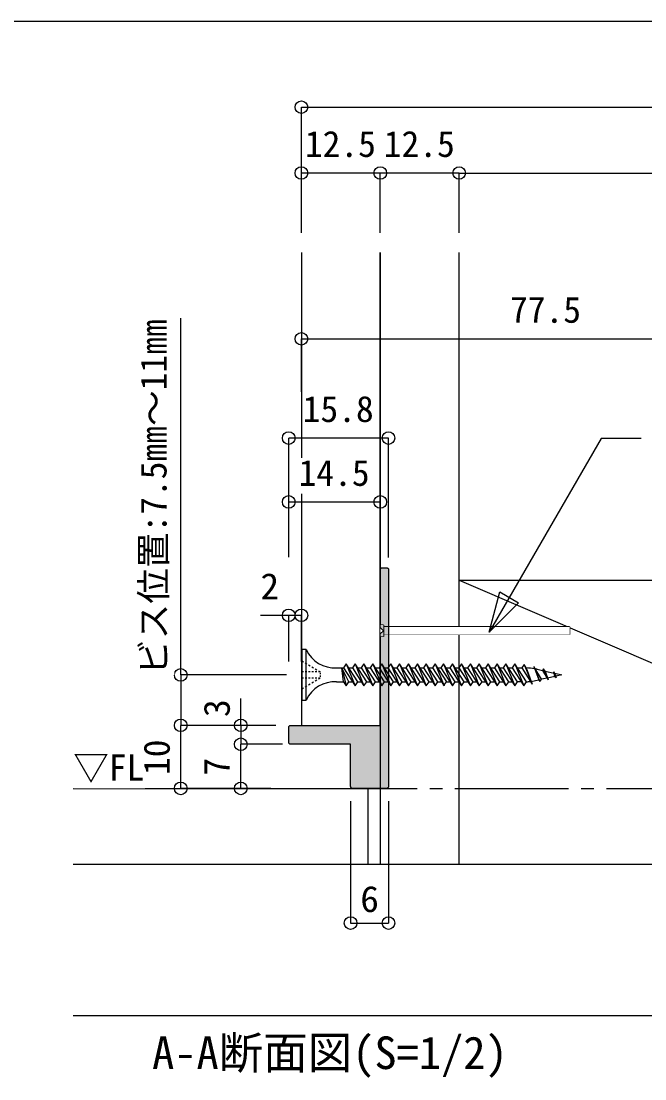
# Model space of a CAD drawing. Units: millimetres on the paper, with parts at other scales. Extents: x -210 to 210, y -149 to 149.
# Drawn here: x 26.2 to 75.7, y 53.6 to 137.5 of the extents above; entities that cross this region are included whole.
import ezdxf
from ezdxf.enums import TextEntityAlignment as Align

# ---------------------------------------------------------------- set-up
doc = ezdxf.new("R2010")
doc.units = ezdxf.units.MM
doc.linetypes.add('CHAIN2', pattern=[12, 9, -1, 1, -1])
for name, color, linetype in [('0-0', 7, 'Continuous'), ('5-0', 254, 'Continuous'), ('5-1', 5, 'Continuous'), ('6-0', 7, 'Continuous'), ('6-1', 4, 'Continuous')]:
    doc.layers.add(name, color=color, linetype=linetype)
doc.styles.add('ＭＳ ゴシック', font='')
doc.styles.get('ＭＳ ゴシック').set_extended_font_data('MS Gothic')

msp = doc.modelspace()

# ---------------------------------------------------------------- linework, layer by layer
at = {"layer": '0-0', "color": 2}
msp.add_line((-197.5, 137.5), (197.5, 137.5), dxfattribs=at)
at = {"layer": '5-0', "color": 7}
for p, q in [((60.941, 70.665), (60.941, 93.165)), ((60.941, 93.165), (113.441, 93.165)), ((60.941, 93.165), (113.441, 70.665)), ((69.691, 89.465), (54.941, 89.465)), ((54.941, 89.465), (54.941, 88.865)), ((69.691, 89.465), (69.691, 88.865)), ((69.691, 88.865), (54.941, 88.865)), ((30.36, 76.665), (53.691, 76.665)), ((53.691, 76.665), (53.691, 70.665)), ((30.36, 70.665), (144.022, 70.665)), ((60.941, 70.665), (113.441, 70.665)), ((30.36, 58.665), (144.022, 58.665))]:
    msp.add_line(p, q, dxfattribs=at)
at = {"layer": '5-0', "color": 6, "linetype": 'CHAIN2'}
msp.add_line((36.61, 76.665), (137.772, 76.665), dxfattribs=at)
at = {"layer": '5-0', "color": 7}
for points in [[(48.441, 119.165), (48.441, 81.665), (54.691, 81.665), (54.691, 119.165)], [(54.691, 119.165), (54.691, 70.665), (60.941, 70.665), (60.941, 119.165)]]:
    msp.add_lwpolyline(points, dxfattribs=at)
at = {"layer": '5-0'}
for points in [[(47.441, 80.315), (47.444, 81.544), (47.444, 80.286)], [(47.441, 81.515), (47.444, 81.544), (47.441, 80.315)], [(47.444, 80.286), (47.452, 81.572), (47.452, 80.257)], [(47.444, 81.544), (47.452, 81.572), (47.444, 80.286)], [(47.452, 81.572), (47.466, 81.598), (47.466, 80.232)], [(47.452, 80.257), (47.452, 81.572), (47.466, 80.232)], [(47.466, 81.598), (47.485, 81.621), (47.485, 80.209)], [(47.466, 80.232), (47.466, 81.598), (47.485, 80.209)], [(47.485, 81.621), (47.508, 81.64), (47.508, 80.19)], [(47.485, 80.209), (47.485, 81.621), (47.508, 80.19)], [(47.508, 81.64), (47.534, 81.653), (47.534, 80.176)], [(47.508, 80.19), (47.508, 81.64), (47.534, 80.176)], [(47.534, 81.653), (47.562, 81.662), (47.562, 80.168)], [(47.534, 80.176), (47.534, 81.653), (47.562, 80.168)], [(47.562, 81.662), (47.591, 81.665), (47.591, 80.165)], [(47.562, 80.168), (47.562, 81.662), (47.591, 80.165)], [(47.591, 81.665), (54.691, 81.665), (52.341, 80.165)], [(47.591, 80.165), (47.591, 81.665), (52.341, 80.165)], [(52.341, 76.815), (54.691, 81.665), (52.344, 76.786)], [(52.341, 80.165), (54.691, 81.665), (52.341, 76.815)], [(52.344, 76.786), (54.691, 81.665), (52.352, 76.757)], [(52.352, 76.757), (54.691, 81.665), (52.366, 76.732)], [(52.366, 76.732), (54.691, 81.665), (52.385, 76.709)], [(52.385, 76.709), (54.691, 81.665), (52.408, 76.69)], [(52.408, 76.69), (54.691, 81.665), (52.434, 76.676)], [(52.434, 76.676), (54.691, 81.665), (52.462, 76.668)], [(52.462, 76.668), (54.691, 81.665), (52.491, 76.665)], [(52.491, 76.665), (54.691, 81.665), (55.191, 76.665)]]:
    msp.add_solid(points, dxfattribs=at)
at = {"layer": '5-1'}
for p, q in [((48.474, 87.672), (48.474, 83.672)), ((48.824, 87.672), (48.474, 87.672)), ((48.824, 83.672), (48.824, 87.672)), ((48.474, 86.787), (48.606, 86.709)), ((48.738, 86.63), (48.87, 86.551)), ((49.001, 86.473), (49.133, 86.394)), ((51.988, 86.535), (51.772, 86.227)), ((52.91, 85.117), (51.988, 86.535)), ((52.693, 86.535), (52.477, 86.227)), ((53.615, 85.117), (52.693, 86.535)), ((53.399, 86.535), (53.183, 86.227)), ((54.321, 85.117), (53.399, 86.535)), ((54.105, 86.535), (53.888, 86.227)), ((54.105, 86.535), (54.81, 84.81)), ((55.026, 85.117), (54.105, 86.535)), ((54.81, 86.535), (54.594, 86.227)), ((55.732, 85.117), (54.81, 86.535)), ((55.516, 86.535), (55.3, 86.227)), ((56.437, 85.117), (55.516, 86.535)), ((56.221, 86.535), (56.005, 86.227)), ((56.221, 86.535), (56.927, 84.81)), ((57.143, 85.117), (56.221, 86.535)), ((56.927, 86.535), (56.711, 86.227)), ((56.927, 86.535), (57.632, 84.81)), ((57.848, 85.117), (56.927, 86.535)), ((57.632, 86.535), (57.416, 86.227)), ((58.554, 85.117), (57.632, 86.535)), ((58.338, 86.535), (58.122, 86.227)), ((59.26, 85.117), (58.338, 86.535)), ((59.043, 86.535), (58.827, 86.227)), ((59.043, 86.535), (59.749, 84.81)), ((59.965, 85.117), (59.043, 86.535)), ((59.711, 86.535), (59.495, 86.227)), ((59.711, 86.535), (60.417, 84.81)), ((60.633, 85.117), (59.711, 86.535)), ((60.417, 86.535), (60.201, 86.227)), ((61.338, 85.117), (60.417, 86.535)), ((61.122, 86.535), (60.906, 86.227)), ((62.044, 85.117), (61.122, 86.535)), ((61.828, 86.535), (61.612, 86.227)), ((61.828, 86.535), (62.533, 84.81)), ((62.75, 85.117), (61.828, 86.535)), ((62.533, 86.535), (62.317, 86.227)), ((62.533, 86.535), (63.239, 84.81)), ((63.455, 85.117), (62.533, 86.535)), ((63.239, 86.535), (63.023, 86.227)), ((64.161, 85.117), (63.239, 86.535)), ((63.945, 86.535), (63.728, 86.227)), ((64.866, 85.117), (63.945, 86.535)), ((65.356, 86.535), (65.14, 86.227)), ((65.356, 86.535), (66.061, 84.81)), ((66.277, 85.117), (65.356, 86.535)), ((66.079, 86.491), (65.893, 86.227)), ((66.079, 86.491), (66.721, 84.923)), ((66.251, 86.227), (66.079, 86.491)), ((48.474, 85.922), (48.606, 85.922)), ((48.738, 85.922), (48.87, 85.922)), ((49.001, 85.922), (49.133, 85.922)), ((49.265, 86.315), (49.397, 86.237)), ((49.265, 85.922), (49.397, 85.922)), ((49.529, 86.158), (49.66, 86.079)), ((49.529, 85.922), (49.66, 85.922)), ((49.792, 86.001), (49.924, 85.922)), ((49.792, 85.922), (49.924, 85.922)), ((49.924, 85.822), (49.924, 85.722)), ((49.924, 85.622), (49.924, 85.522)), ((51.224, 86.227), (51.772, 86.227)), ((52.204, 85.117), (51.635, 86.227)), ((51.788, 85.117), (51.635, 86.227)), ((51.772, 86.227), (52.693, 84.81)), ((52.188, 86.227), (52.477, 86.227)), ((52.477, 86.227), (53.399, 84.81)), ((52.893, 86.227), (53.183, 86.227)), ((53.183, 86.227), (54.105, 84.81)), ((53.599, 86.227), (53.888, 86.227)), ((53.888, 86.227), (54.81, 84.81)), ((54.305, 86.227), (54.594, 86.227)), ((54.594, 86.227), (55.516, 84.81)), ((55.01, 86.227), (55.3, 86.227)), ((55.3, 86.227), (56.221, 84.81)), ((55.716, 86.227), (56.005, 86.227)), ((56.005, 86.227), (56.927, 84.81)), ((56.421, 86.227), (56.711, 86.227)), ((56.711, 86.227), (57.632, 84.81)), ((57.127, 86.227), (57.416, 86.227)), ((57.416, 86.227), (58.338, 84.81)), ((57.832, 86.227), (58.122, 86.227)), ((58.122, 86.227), (59.043, 84.81)), ((58.538, 86.227), (58.827, 86.227)), ((58.827, 86.227), (59.749, 84.81)), ((59.243, 86.227), (59.533, 86.227)), ((59.495, 86.227), (60.417, 84.81)), ((59.911, 86.227), (60.201, 86.227)), ((60.201, 86.227), (61.122, 84.81)), ((60.617, 86.227), (60.906, 86.227)), ((60.906, 86.227), (61.828, 84.81)), ((61.322, 86.227), (61.612, 86.227)), ((61.612, 86.227), (62.533, 84.81)), ((62.028, 86.227), (62.317, 86.227)), ((62.317, 86.227), (63.239, 84.81)), ((62.733, 86.227), (63.023, 86.227)), ((63.023, 86.227), (63.945, 84.81)), ((63.439, 86.227), (63.728, 86.227)), ((63.728, 86.227), (64.65, 84.81)), ((64.145, 86.227), (64.434, 86.227)), ((64.434, 86.227), (65.356, 84.81)), ((64.85, 86.227), (65.14, 86.227)), ((65.14, 86.227), (66.061, 84.81)), ((65.556, 86.227), (65.893, 86.227)), ((65.893, 86.227), (66.721, 84.923)), ((66.251, 86.227), (66.721, 84.923)), ((66.855, 86.319), (67.253, 85.267)), ((66.855, 86.319), (67.34, 85.133)), ((67.468, 85.315), (66.855, 86.319)), ((67.112, 86.109), (67.537, 86.014)), ((67.631, 86.147), (67.537, 86.014)), ((67.537, 86.014), (67.987, 85.276)), ((67.631, 86.147), (67.987, 85.276)), ((67.748, 85.968), (67.631, 86.147)), ((67.748, 85.968), (67.987, 85.276)), ((67.748, 85.968), (68.462, 85.809)), ((68.531, 85.55), (67.938, 85.419)), ((68.43, 85.919), (68.615, 85.466)), ((68.622, 85.57), (68.43, 85.919)), ((68.531, 85.55), (68.43, 85.919)), ((68.512, 85.798), (69.081, 85.672)), ((68.531, 85.55), (68.615, 85.466)), ((68.615, 85.466), (68.622, 85.57)), ((69.081, 85.672), (68.622, 85.57)), ((48.474, 85.422), (48.606, 85.422)), ((48.738, 85.422), (48.87, 85.422)), ((48.738, 84.714), (48.87, 84.793)), ((49.001, 85.422), (49.133, 85.422)), ((49.001, 84.872), (49.133, 84.95)), ((49.265, 85.422), (49.397, 85.422)), ((49.265, 85.029), (49.397, 85.108)), ((49.529, 85.422), (49.66, 85.422)), ((49.529, 85.186), (49.66, 85.265)), ((49.792, 85.344), (49.924, 85.422)), ((49.792, 85.422), (49.924, 85.422)), ((51.224, 85.117), (51.788, 85.117)), ((51.788, 85.117), (51.988, 84.81)), ((52.204, 85.117), (52.494, 85.117)), ((52.204, 85.117), (52.494, 85.117)), ((52.91, 85.117), (53.199, 85.117)), ((53.615, 85.117), (53.905, 85.117)), ((54.321, 85.117), (54.61, 85.117)), ((54.81, 84.81), (55.026, 85.117)), ((55.026, 85.117), (55.316, 85.117)), ((55.732, 85.117), (56.021, 85.117)), ((56.437, 85.117), (56.727, 85.117)), ((56.927, 84.81), (57.143, 85.117)), ((57.143, 85.117), (57.432, 85.117)), ((57.632, 84.81), (57.848, 85.117)), ((57.848, 85.117), (58.138, 85.117)), ((58.554, 85.117), (58.844, 85.117)), ((59.26, 85.117), (59.549, 85.117)), ((59.711, 84.81), (59.927, 85.117)), ((59.927, 85.117), (60.217, 85.117)), ((60.417, 84.81), (60.633, 85.117)), ((60.633, 85.117), (60.922, 85.117)), ((61.338, 85.117), (61.628, 85.117)), ((62.044, 85.117), (62.334, 85.117)), ((62.533, 84.81), (62.75, 85.117)), ((62.75, 85.117), (63.039, 85.117)), ((63.239, 84.81), (63.455, 85.117)), ((63.455, 85.117), (63.745, 85.117)), ((64.161, 85.117), (64.45, 85.117)), ((64.866, 85.117), (65.156, 85.117)), ((65.861, 85.117), (65.572, 85.117)), ((66.061, 84.81), (66.277, 85.117)), ((67.112, 85.236), (67.253, 85.267)), ((67.253, 85.267), (67.34, 85.133)), ((67.34, 85.133), (67.468, 85.315)), ((67.905, 85.411), (67.468, 85.315)), ((48.474, 84.557), (48.606, 84.636)), ((48.474, 83.672), (48.824, 83.672))]:
    msp.add_line(p, q, dxfattribs=at)
for points in [[(51.988, 86.535), (52.693, 84.81), (52.91, 85.117)], [(52.693, 86.535), (53.399, 84.81), (53.615, 85.117)], [(53.399, 86.535), (54.105, 84.81), (54.321, 85.117)], [(54.81, 86.535), (55.516, 84.81), (55.732, 85.117)], [(55.516, 86.535), (56.221, 84.81), (56.437, 85.117)], [(57.632, 86.535), (58.338, 84.81), (58.554, 85.117)], [(58.338, 86.535), (59.043, 84.81), (59.26, 85.117)], [(60.417, 86.535), (61.122, 84.81), (61.338, 85.117)], [(61.122, 86.535), (61.828, 84.81), (62.044, 85.117)], [(63.239, 86.535), (63.945, 84.81), (64.161, 85.117)], [(63.945, 86.535), (64.65, 84.81), (64.866, 85.117)], [(65.572, 85.117), (64.65, 86.535), (64.434, 86.227)], [(64.65, 86.535), (65.356, 84.81), (65.572, 85.117)], [(51.635, 86.227), (51.988, 84.81), (52.204, 85.117)]]:
    msp.add_lwpolyline(points, dxfattribs=at)
for centre, radius, start, end in [((51.092, 88.724), 2.5, 204.87294, 273.02417), ((66.03, 81.227), 5, 79.74317, 87.44551), ((66.03, 81.227), 5, 77.5, 79.21821), ((51.092, 82.621), 2.5, 86.97583, 155.12706), ((66.03, 90.117), 5, 272.79515, 276.29746), ((66.03, 90.117), 5, 276.97898, 282.5)]:
    msp.add_arc(centre, radius, start, end, dxfattribs=at)
at = {"layer": '6-1'}
for p, q in [((48.441, 120.722), (48.441, 130.681)), ((48.441, 130.681), (125.941, 130.681)), ((48.441, 120.722), (48.441, 125.459)), ((54.691, 125.459), (48.441, 125.459)), ((54.691, 120.722), (54.691, 125.459)), ((60.941, 125.459), (54.691, 125.459)), ((54.691, 120.722), (54.691, 125.459)), ((60.941, 120.722), (60.941, 125.459)), ((60.941, 120.722), (60.941, 125.459)), ((60.941, 125.459), (113.441, 125.459)), ((38.881, 85.665), (38.881, 113.944)), ((48.441, 108.122), (48.441, 112.311)), ((48.441, 112.311), (87.191, 112.311)), ((47.441, 94.99), (47.441, 104.441)), ((55.341, 104.441), (47.441, 104.441)), ((55.341, 94.971), (55.341, 104.441)), ((47.441, 94.99), (47.441, 99.38)), ((47.441, 99.38), (54.691, 99.38)), ((54.691, 94.971), (54.691, 99.38)), ((48.441, 90.387), (47.441, 90.387)), ((48.441, 86.741), (48.441, 90.387)), ((47.272, 85.665), (38.881, 85.665)), ((38.881, 85.665), (38.881, 81.665)), ((43.639, 81.665), (43.639, 83.791)), ((46.422, 81.665), (38.881, 81.665)), ((38.881, 76.665), (38.881, 81.665)), ((46.422, 81.665), (38.881, 81.665)), ((46.022, 81.665), (43.639, 81.665)), ((43.639, 81.665), (43.639, 80.165)), ((46.947, 80.165), (43.639, 80.165)), ((43.639, 76.665), (43.639, 80.165)), ((45.778, 80.165), (43.639, 80.165)), ((46.022, 76.665), (38.881, 76.665)), ((46.022, 76.665), (43.639, 76.665)), ((52.341, 75.645), (52.341, 65.99)), ((55.341, 75.645), (55.341, 65.99)), ((52.341, 65.99), (55.341, 65.99))]:
    msp.add_line(p, q, dxfattribs=at)
msp.add_lwpolyline([(47.441, 86.741), (47.441, 90.387), (45.198, 90.387)], dxfattribs=at)
for centre in [(48.441, 130.681), (48.441, 125.459), (54.691, 125.459), (60.941, 125.459), (48.441, 112.311), (47.441, 104.441), (55.341, 104.441), (47.441, 99.38), (54.691, 99.38), (47.441, 90.387), (48.441, 90.387), (38.881, 85.665), (38.881, 81.665), (38.881, 81.665), (43.639, 81.665), (43.639, 80.165), (43.639, 80.165), (38.881, 76.665), (43.639, 76.665), (52.341, 65.99), (55.341, 65.99)]:
    msp.add_circle(centre, 0.5, dxfattribs=at)

# ---------------------------------------------------------------- wipeouts: each hides what was drawn before it
at = {"color": 7}
msp.add_wipeout([(64.966, 112.965), (64.966, 115.788), (70.666, 115.788), (70.666, 112.965)], dxfattribs=at)
msp.add_wipeout([(36.61, 53.637), (36.61, 57.165), (64.903, 57.165), (64.903, 53.637)])

# ---------------------------------------------------------------- next in the draw order: texts
at = {"layer": '6-0', "style": 'ＭＳ ゴシック'}
msp.add_text('A-A断面図(S=1/2)', height=2.586, dxfattribs=at).set_placement((36.61, 53.637), align=Align.BOTTOM_LEFT)
at = {"layer": '6-1', "style": 'ＭＳ ゴシック'}
msp.add_text('77.5', height=2.069, dxfattribs=at).set_placement((64.966, 112.965), align=Align.BOTTOM_LEFT)

# ---------------------------------------------------------------- next in the draw order: wipeouts: each hides what was drawn before it
at = {"color": 7}
for points in [[(54.966, 126.113), (54.966, 128.935), (60.666, 128.935), (60.666, 126.113)], [(38.378, 85.665), (35.556, 85.665), (35.556, 113.944), (38.378, 113.944)], [(48.541, 105.096), (48.541, 107.918), (54.241, 107.918), (54.241, 105.096)], [(48.216, 100.034), (48.216, 102.857), (53.916, 102.857), (53.916, 100.034)], [(45.198, 91.042), (45.198, 93.864), (46.666, 93.864), (46.666, 91.042)], [(69.691, 89.465), (69.691, 88.865), (54.941, 88.865), (54.941, 89.465)], [(43.389, 82.324), (40.567, 82.324), (40.567, 83.791), (43.389, 83.791)], [(43.389, 77.681), (40.567, 77.681), (40.567, 79.149), (43.389, 79.149)], [(53.107, 66.24), (53.107, 69.062), (54.575, 69.062), (54.575, 66.24)]]:
    msp.add_wipeout(points, dxfattribs=at)
msp.add_wipeout([(30.36, 76.665), (30.36, 79.487), (36.061, 79.487), (36.061, 76.665)])

# ---------------------------------------------------------------- next in the draw order: linework, layer by layer
at = {"layer": '5-0', "color": 7}
for p, q in [((54.941, 89.615), (54.691, 89.615)), ((54.691, 89.615), (54.691, 88.715)), ((54.941, 89.615), (54.941, 88.715)), ((54.941, 88.715), (54.691, 88.715))]:
    msp.add_line(p, q, dxfattribs=at)
at = {"layer": '6-0', "color": 6}
msp.add_lwpolyline([(75.353, 104.416), (72.178, 104.416), (63.316, 89.065)], dxfattribs=at)
msp.add_lwpolyline([(65.64, 91.39), (63.316, 89.065), (64.166, 92.24)], close=True, dxfattribs=at)
at = {"layer": '6-1'}
for centre in [(54.691, 125.459), (60.941, 125.459)]:
    msp.add_circle(centre, 0.5, dxfattribs=at)

# ---------------------------------------------------------------- next in the draw order: texts
at = {"layer": '6-0', "style": 'ＭＳ ゴシック'}
msp.add_text('▽FL', height=2.069, dxfattribs=at).set_placement((30.36, 76.665), align=Align.BOTTOM_LEFT)
at = {"layer": '6-1', "style": 'ＭＳ ゴシック'}
for s, p in [('12.5', (54.966, 126.113)), ('15.8', (48.541, 105.096)), ('14.5', (48.216, 100.034))]:
    msp.add_text(s, height=2.069, dxfattribs=at).set_placement(p, align=Align.BOTTOM_LEFT)
for s, p in [('ビス位置:7.5㎜～11㎜', (38.378, 85.665)), ('3', (43.389, 82.324)), ('7', (43.389, 77.681))]:
    msp.add_text(s, height=2.069, rotation=90, dxfattribs=at).set_placement(p, align=Align.BOTTOM_LEFT)
at = {"layer": '6-1', "style": 'ＭＳ ゴシック', "width": 1.05}
for s, p in [('2', (45.198, 91.042)), ('6', (53.107, 66.24))]:
    msp.add_text(s, height=2.069, dxfattribs=at).set_placement(p, align=Align.BOTTOM_LEFT)

# ---------------------------------------------------------------- next in the draw order: wipeouts: each hides what was drawn before it
at = {"color": 7}
for points in [[(48.716, 126.113), (48.716, 128.935), (54.416, 128.935), (54.416, 126.113)], [(54.941, 89.615), (54.941, 88.715), (54.691, 88.715), (54.691, 89.615)], [(38.631, 77.726), (35.808, 77.726), (35.808, 80.604), (38.631, 80.604)]]:
    msp.add_wipeout(points, dxfattribs=at)

# ---------------------------------------------------------------- next in the draw order: linework, layer by layer
at = {"layer": '5-0', "color": 7}
for points in [[(47.485, 80.209), (47.466, 80.232), (47.452, 80.257), (47.444, 80.286), (47.441, 80.315), (47.441, 81.515), (47.444, 81.544), (47.452, 81.572), (47.466, 81.598), (47.485, 81.621), (47.508, 81.64), (47.534, 81.653), (47.562, 81.662), (47.591, 81.665), (54.691, 81.665), (54.691, 88.915), (54.941, 89.165), (54.691, 89.415), (54.691, 94.015), (54.694, 94.044), (54.702, 94.072), (54.716, 94.098), (54.735, 94.121), (54.758, 94.14), (54.784, 94.153), (54.812, 94.162), (54.841, 94.165), (55.191, 94.165)], [(55.191, 94.165), (55.206, 94.164), (55.22, 94.162), (55.235, 94.158), (55.248, 94.153), (55.262, 94.147), (55.274, 94.14), (55.286, 94.131), (55.307, 94.11), (55.316, 94.098), (55.323, 94.086), (55.33, 94.072), (55.335, 94.058), (55.338, 94.044), (55.34, 94.03), (55.341, 94.015), (55.341, 76.815), (55.338, 76.786), (55.33, 76.757), (55.316, 76.732), (55.297, 76.709), (55.274, 76.69), (55.248, 76.676), (55.22, 76.668), (55.191, 76.665), (52.491, 76.665), (52.462, 76.668), (52.434, 76.676), (52.408, 76.69), (52.385, 76.709), (52.366, 76.732), (52.352, 76.757), (52.344, 76.786), (52.341, 76.815), (52.341, 80.165), (47.591, 80.165), (47.562, 80.168), (47.534, 80.176), (47.508, 80.19), (47.485, 80.209)]]:
    msp.add_lwpolyline(points, dxfattribs=at)
at = {"layer": '5-0'}
for points in [[(54.691, 89.415), (54.694, 94.044), (54.941, 89.165)], [(54.691, 94.015), (54.694, 94.044), (54.691, 89.415)], [(54.694, 94.044), (54.702, 94.072), (54.941, 89.165)], [(54.702, 94.072), (54.716, 94.098), (54.941, 89.165)], [(54.716, 94.098), (54.735, 94.121), (54.941, 89.165)], [(54.735, 94.121), (54.758, 94.14), (54.941, 89.165)], [(54.758, 94.14), (54.784, 94.153), (54.941, 89.165)], [(54.784, 94.153), (54.812, 94.162), (54.941, 89.165)], [(54.812, 94.162), (54.841, 94.165), (54.941, 89.165)], [(54.841, 94.165), (55.191, 94.165), (54.941, 89.165)], [(54.941, 89.165), (55.191, 94.165), (55.191, 76.665)], [(55.191, 94.165), (55.206, 94.164), (55.191, 76.665)], [(55.191, 76.665), (55.206, 94.164), (55.22, 76.668)], [(55.206, 94.164), (55.22, 94.162), (55.22, 76.668)], [(55.22, 94.162), (55.235, 94.158), (55.22, 76.668)], [(55.22, 76.668), (55.235, 94.158), (55.248, 76.676)], [(55.235, 94.158), (55.248, 94.153), (55.248, 76.676)], [(55.248, 94.153), (55.262, 94.147), (55.274, 76.69)], [(55.248, 76.676), (55.248, 94.153), (55.274, 76.69)], [(55.262, 94.147), (55.274, 94.14), (55.274, 76.69)], [(55.274, 94.14), (55.286, 94.131), (55.297, 76.709)], [(55.274, 76.69), (55.274, 94.14), (55.297, 76.709)], [(55.286, 94.131), (55.307, 94.11), (55.297, 76.709)], [(55.297, 76.709), (55.307, 94.11), (55.316, 76.732)], [(55.307, 94.11), (55.316, 94.098), (55.316, 76.732)], [(55.316, 94.098), (55.323, 94.086), (55.33, 76.757)], [(55.316, 76.732), (55.316, 94.098), (55.33, 76.757)], [(55.323, 94.086), (55.33, 94.072), (55.33, 76.757)], [(55.33, 94.072), (55.335, 94.058), (55.338, 76.786)], [(55.33, 76.757), (55.33, 94.072), (55.338, 76.786)], [(55.335, 94.058), (55.338, 94.044), (55.338, 76.786)], [(55.338, 94.044), (55.34, 94.03), (55.341, 76.815)], [(55.338, 76.786), (55.338, 94.044), (55.341, 76.815)], [(55.34, 94.03), (55.341, 94.015), (55.341, 76.815)], [(54.691, 81.665), (54.941, 89.165), (55.191, 76.665)], [(54.691, 88.915), (54.941, 89.165), (54.691, 81.665)]]:
    msp.add_solid(points, dxfattribs=at)

# ---------------------------------------------------------------- next in the draw order: texts
at = {"layer": '6-1', "style": 'ＭＳ ゴシック'}
msp.add_text('12.5', height=2.069, dxfattribs=at).set_placement((48.716, 126.113), align=Align.BOTTOM_LEFT)
msp.add_text('10', height=2.069, rotation=90, dxfattribs=at).set_placement((38.631, 77.726), align=Align.BOTTOM_LEFT)

doc.saveas('drawing.dxf')
